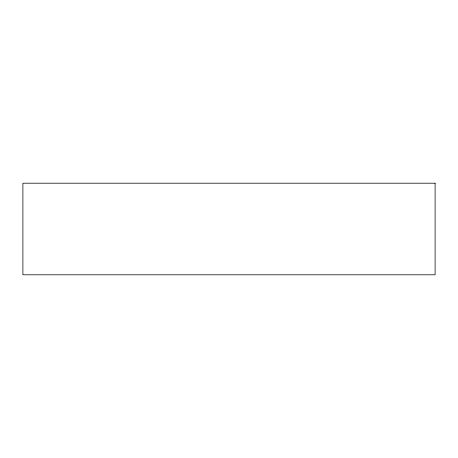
<?xml version="1.0" encoding="UTF-8"?>
<svg xmlns="http://www.w3.org/2000/svg" width="458" height="458" viewBox="0 0 458 458"><rect width="100%" height="100%" fill="white"/><g stroke="black" fill="none" stroke-linecap="round" stroke-linejoin="round"><path stroke-width="0.69" d="M435.1 183.2L22.9 183.2L22.9 274.8L435.1 274.8L435.1 183.2"/></g></svg>
